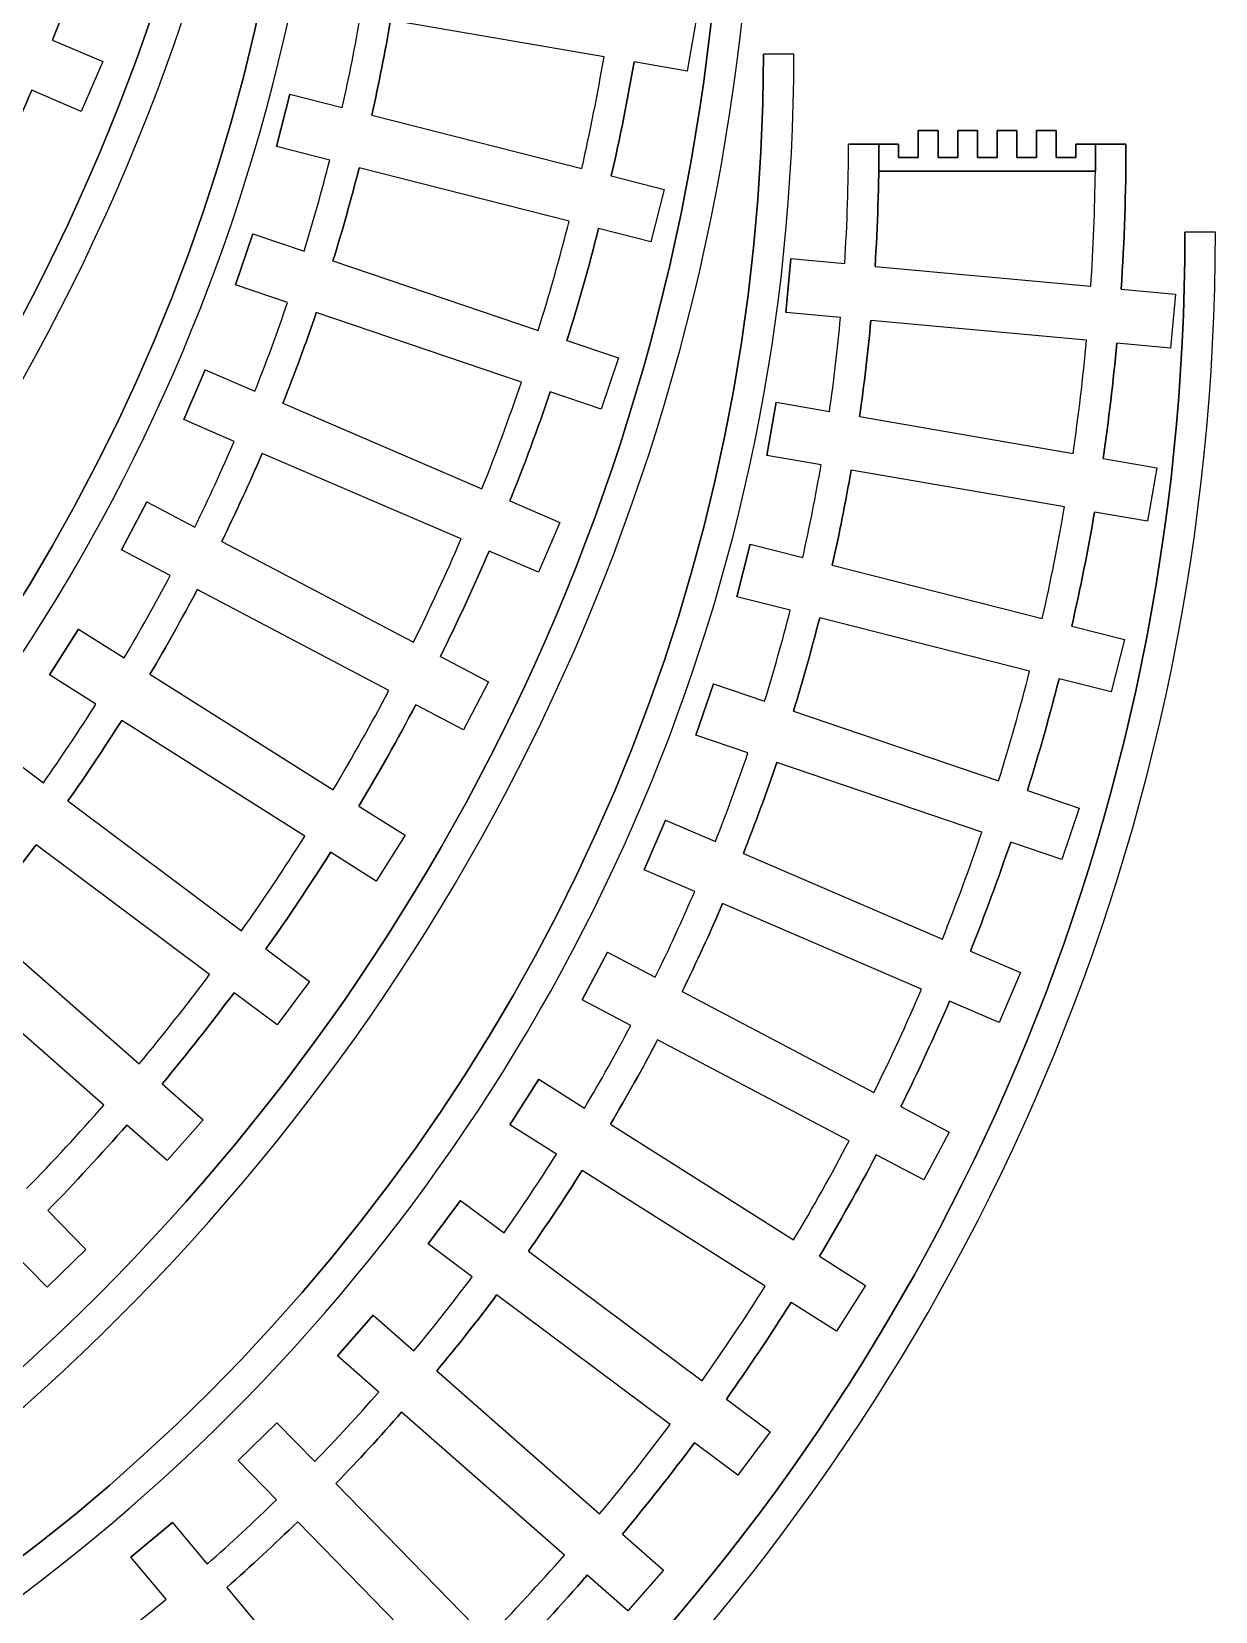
# Model space of a CAD drawing. Header units: millimetres. Extents: x 32 to 618, y 131 to 681.
# Drawn here: x 442.6 to 617.6, y 248.1 to 481.5 of the extents above; entities that cross this region are included whole.
import ezdxf

# ---------------------------------------------------------------- set-up
doc = ezdxf.new("R2010")
doc.units = ezdxf.units.MM
doc.layers.add('TechDraw', color=7, linetype='CONTINUOUS')

msp = doc.modelspace()

# ---------------------------------------------------------------- linework, layer by layer
at = {"layer": 'TechDraw', "color": 7}
for points in [[(527.227, 477.7375), (495.691, 483.1645)], [(527.227, 477.7375), (495.691, 483.1645)], [(532.92, 484.8755), (540.862, 483.5085), (539.505, 475.6245), (531.662, 476.9735)], [(532.92, 484.8755), (540.862, 483.5085), (539.505, 475.6245), (531.662, 476.9735)], [(540.862, 483.5085), (539.505, 475.6245)], [(445.7472, 480.2069), (453.1502, 477.0243), (449.9902, 469.6747), (442.6792, 472.8179)], [(445.7472, 480.2069), (453.1502, 477.0243), (449.9902, 469.6747), (442.6792, 472.8179)], [(445.7472, 480.2069), (453.1502, 477.0243)], [(453.1502, 477.0243), (449.9902, 469.6747)], [(539.505, 475.6245), (531.662, 476.9735)], [(555.273, 478.119), (550.773, 478.119)], [(555.273, 478.119), (550.773, 478.119)], [(449.9902, 469.6747), (442.6792, 472.8179)], [(486.688, 462.4616), (478.825, 464.4605), (480.796, 472.2135), (488.548, 470.2435)], [(486.688, 462.4616), (478.825, 464.4605), (480.796, 472.2135), (488.548, 470.2435)], [(480.796, 472.2135), (478.825, 464.4605)], [(480.796, 472.2135), (488.548, 470.2435)], [(492.911, 469.1345), (523.936, 461.2467)], [(492.911, 469.1345), (523.936, 461.2467)], [(563.342, 464.85), (567.842, 464.85), (570.751, 464.85), (570.751, 462.85), (573.66, 462.85), (573.66, 464.85), (573.66, 466.85), (576.569, 466.85), (576.569, 464.85), (576.569, 462.85), (579.478, 462.85), (579.478, 464.85), (579.478, 466.85), (582.387, 466.85), (582.387, 464.85), (582.387, 462.85), (585.296, 462.85), (585.296, 464.85), (585.296, 466.85), (588.205, 466.85), (588.205, 464.85), (588.205, 462.85), (591.114, 462.85), (591.114, 464.85), (591.114, 466.85), (594.023, 466.85), (594.023, 464.85), (594.023, 462.85), (596.933, 462.85), (596.933, 464.85), (599.842, 464.85), (604.342, 464.85)], [(599.842, 464.85), (596.933, 464.85), (596.933, 462.85), (594.023, 462.85), (594.023, 464.85), (594.023, 466.85), (591.114, 466.85), (591.114, 464.85), (591.114, 462.85), (588.205, 462.85), (588.205, 464.85), (588.205, 466.85), (585.296, 466.85), (585.296, 464.85), (585.296, 462.85), (582.387, 462.85), (582.387, 464.85), (582.387, 466.85), (579.478, 466.85), (579.478, 464.85), (579.478, 462.85), (576.569, 462.85), (576.569, 464.85), (576.569, 466.85), (573.66, 466.85), (573.66, 464.85), (573.66, 462.85), (570.751, 462.85), (570.751, 464.85), (567.842, 464.85), (567.842, 460.85), (599.816, 460.85)], [(573.66, 466.85), (573.66, 464.85)], [(576.569, 466.85), (573.66, 466.85)], [(579.478, 462.85), (576.569, 462.85), (576.569, 464.85), (576.569, 466.85)], [(579.478, 466.85), (579.478, 464.85)], [(582.387, 466.85), (579.478, 466.85)], [(585.296, 462.85), (582.387, 462.85), (582.387, 464.85), (582.387, 466.85)], [(585.296, 466.85), (585.296, 464.85)], [(588.205, 466.85), (585.296, 466.85)], [(591.114, 462.85), (588.205, 462.85), (588.205, 464.85), (588.205, 466.85)], [(591.114, 466.85), (591.114, 464.85)], [(594.023, 466.85), (591.114, 466.85)], [(596.933, 462.85), (594.023, 462.85), (594.023, 464.85), (594.023, 466.85)], [(486.688, 462.4616), (478.825, 464.4605)], [(563.342, 464.85), (567.842, 464.85)], [(567.842, 464.85), (563.342, 464.85)], [(599.816, 460.85), (567.842, 460.85), (567.842, 464.85)], [(567.842, 464.85), (567.842, 460.85)], [(570.751, 464.85), (567.842, 464.85)], [(570.751, 462.85), (570.751, 464.85)], [(573.66, 464.85), (573.66, 462.85)], [(579.478, 464.85), (579.478, 462.85)], [(585.296, 464.85), (585.296, 462.85)], [(591.114, 464.85), (591.114, 462.85)], [(599.842, 460.85), (599.842, 464.85), (596.933, 464.85)], [(596.933, 464.85), (596.933, 462.85)], [(599.816, 460.85), (599.842, 460.85), (599.842, 464.85), (604.342, 464.85)], [(599.816, 460.85), (599.842, 460.85), (599.842, 464.85)], [(604.342, 464.85), (599.842, 464.85)], [(573.66, 462.85), (570.751, 462.85)], [(522.063, 453.4684), (491.049, 461.3529)], [(522.063, 453.4684), (491.049, 461.3529)], [(528.298, 460.1376), (536.108, 458.1522), (534.137, 450.3989), (526.424, 452.3597)], [(528.298, 460.1376), (536.108, 458.1522), (534.137, 450.3989), (526.424, 452.3597)], [(528.298, 460.1376), (536.108, 458.1522)], [(567.842, 460.85), (599.816, 460.85), (599.842, 460.85)], [(536.108, 458.1522), (534.137, 450.3989)], [(480.45, 441.4207), (472.7681, 444.0303), (475.3415, 451.6051), (482.915, 449.0323)], [(480.45, 441.4207), (472.7681, 444.0303), (475.3415, 451.6051), (482.915, 449.0323)], [(475.3415, 451.6051), (472.7681, 444.0303)], [(475.3415, 451.6051), (482.915, 449.0323)], [(534.137, 450.3989), (526.424, 452.3597)], [(617.5557, 451.815), (613.0557, 451.815)], [(617.5557, 451.815), (613.0557, 451.815)], [(487.177, 447.5842), (517.487, 437.2871)], [(487.177, 447.5842), (517.487, 437.2871)], [(562.163, 439.207), (554.084, 439.952), (554.818, 447.918), (562.783, 447.184)], [(562.163, 439.207), (554.084, 439.952), (554.818, 447.918), (562.783, 447.184)], [(554.818, 447.918), (554.084, 439.952)], [(554.818, 447.918), (562.783, 447.184)], [(567.266, 446.771), (599.142, 443.834)], [(567.266, 446.771), (599.142, 443.834)], [(567.266, 446.771), (599.142, 443.834)], [(480.45, 441.4207), (472.7681, 444.0303)], [(603.624, 443.421), (611.648, 442.682), (610.914, 434.716), (602.99, 435.446)], [(603.624, 443.421), (611.648, 442.682), (610.914, 434.716), (602.99, 435.446)], [(603.624, 443.421), (611.648, 442.682)], [(611.648, 442.682), (610.914, 434.716)], [(515.01, 429.6797), (484.71, 439.9731)], [(515.01, 429.6797), (484.71, 439.9731)], [(562.163, 439.207), (554.084, 439.952)], [(598.509, 435.859), (566.644, 438.795)], [(598.509, 435.859), (566.644, 438.795)], [(521.749, 435.8391), (529.379, 433.2471), (526.806, 425.6723), (519.271, 428.2322)], [(521.749, 435.8391), (529.379, 433.2471), (526.806, 425.6723), (519.271, 428.2322)], [(521.749, 435.8391), (529.379, 433.2471)], [(610.914, 434.716), (602.99, 435.446)], [(529.379, 433.2471), (526.806, 425.6723)], [(472.5798, 420.934), (465.1267, 424.1383), (468.2865, 431.4878), (475.6344, 428.3288)], [(472.5798, 420.934), (465.1267, 424.1383), (468.2865, 431.4878), (475.6344, 428.3288)], [(468.2865, 431.4878), (465.1267, 424.1383)], [(468.2865, 431.4878), (475.6344, 428.3288)], [(526.806, 425.6723), (519.271, 428.2322)], [(479.77, 426.5507), (509.179, 413.9072)], [(479.77, 426.5507), (509.179, 413.9072)], [(559.293, 417.45), (551.298, 418.825), (552.654, 426.71), (560.537, 425.353)], [(559.293, 417.45), (551.298, 418.825), (552.654, 426.71), (560.537, 425.353)], [(552.654, 426.71), (551.298, 418.825)], [(552.654, 426.71), (560.537, 425.353)], [(472.5798, 420.934), (465.1267, 424.1383)], [(564.973, 424.59), (596.521, 419.161)], [(564.973, 424.59), (596.521, 419.161)], [(506.112, 406.5177), (476.714, 419.1566)], [(506.112, 406.5177), (476.714, 419.1566)], [(559.293, 417.45), (551.298, 418.825)], [(600.957, 418.398), (608.899, 417.031), (607.542, 409.147), (599.699, 410.496)], [(600.957, 418.398), (608.899, 417.031), (607.542, 409.147), (599.699, 410.496)], [(600.957, 418.398), (608.899, 417.031)], [(595.264, 411.26), (563.728, 416.687)], [(595.264, 411.26), (563.728, 416.687)], [(608.899, 417.031), (607.542, 409.147)], [(463.1269, 401.128), (455.9482, 404.9071), (459.6748, 411.9861), (466.7522, 408.2603)], [(463.1269, 401.128), (455.9482, 404.9071), (459.6748, 411.9861), (466.7522, 408.2603)], [(459.6748, 411.9861), (455.9482, 404.9071)], [(459.6748, 411.9861), (466.7522, 408.2603)], [(513.314, 412.1293), (520.717, 408.9467), (517.557, 401.5971), (510.246, 404.7403)], [(513.314, 412.1293), (520.717, 408.9467), (517.557, 401.5971), (510.246, 404.7403)], [(513.314, 412.1293), (520.717, 408.9467)], [(520.717, 408.9467), (517.557, 401.5971)], [(607.542, 409.147), (599.699, 410.496)], [(470.7358, 406.1632), (499.062, 391.2513)], [(470.7358, 406.1632), (499.062, 391.2513)], [(463.1269, 401.128), (455.9482, 404.9071)], [(517.557, 401.5971), (510.246, 404.7403)], [(554.725, 395.9841), (546.862, 397.983), (548.833, 405.736), (556.585, 403.766)], [(554.725, 395.9841), (546.862, 397.983), (548.833, 405.736), (556.585, 403.766)], [(548.833, 405.736), (546.862, 397.983)], [(548.833, 405.736), (556.585, 403.766)], [(560.948, 402.657), (591.973, 394.7692)], [(560.948, 402.657), (591.973, 394.7692)], [(495.425, 384.1251), (467.1088, 399.0317)], [(495.425, 384.1251), (467.1088, 399.0317)], [(554.725, 395.9841), (546.862, 397.983)], [(590.1, 386.9909), (559.086, 394.8754)], [(590.1, 386.9909), (559.086, 394.8754)], [(452.1492, 382.1246), (445.2891, 386.4554), (449.5596, 393.2201), (456.3229, 388.9505)], [(452.1492, 382.1246), (445.2891, 386.4554), (449.5596, 393.2201), (456.3229, 388.9505)], [(449.5596, 393.2201), (445.2891, 386.4554)], [(449.5596, 393.2201), (456.3229, 388.9505)], [(596.335, 393.6601), (604.145, 391.6747), (602.174, 383.9214), (594.461, 385.8822)], [(596.335, 393.6601), (604.145, 391.6747), (602.174, 383.9214), (594.461, 385.8822)], [(596.335, 393.6601), (604.145, 391.6747)], [(604.145, 391.6747), (602.174, 383.9214)], [(503.045, 389.1544), (510.175, 385.4008), (506.449, 378.3218), (499.407, 382.0289)], [(503.045, 389.1544), (510.175, 385.4008), (506.449, 378.3218), (499.407, 382.0289)], [(503.045, 389.1544), (510.175, 385.4008)], [(452.1492, 382.1246), (445.2891, 386.4554)], [(460.1296, 386.5474), (487.198, 369.45902)], [(460.1296, 386.5474), (487.198, 369.45902)], [(510.175, 385.4008), (506.449, 378.3218)], [(548.487, 374.9432), (540.8051, 377.5528), (543.3785, 385.1276), (550.952, 382.5548)], [(548.487, 374.9432), (540.8051, 377.5528), (543.3785, 385.1276), (550.952, 382.5548)], [(543.3785, 385.1276), (540.8051, 377.5528)], [(543.3785, 385.1276), (550.952, 382.5548)], [(602.174, 383.9214), (594.461, 385.8822)], [(506.449, 378.3218), (499.407, 382.0289)], [(555.214, 381.1067), (585.524, 370.8096)], [(555.214, 381.1067), (585.524, 370.8096)], [(483.013, 362.64017), (455.9543, 379.7224)], [(483.013, 362.64017), (455.9543, 379.7224)], [(548.487, 374.9432), (540.8051, 377.5528)], [(439.7143, 364.04119), (433.2151, 368.8968), (438.0033, 375.30566), (444.4107, 370.51859)], [(439.7143, 364.04119), (433.2151, 368.8968), (438.0033, 375.30566), (444.4107, 370.51859)], [(438.0033, 375.30566), (444.4107, 370.51859)], [(583.047, 363.2022), (552.747, 373.4956)], [(583.047, 363.2022), (552.747, 373.4956)], [(589.786, 369.3616), (597.416, 366.7696), (594.843, 359.1948), (587.308, 361.7547)], [(589.786, 369.3616), (597.416, 366.7696), (594.843, 359.1948), (587.308, 361.7547)], [(589.786, 369.3616), (597.416, 366.7696)], [(448.0171, 367.82416), (473.6617, 348.6647)], [(448.0171, 367.82416), (473.6617, 348.6647)], [(491.005, 367.05607), (497.819, 362.75456), (493.548, 355.9898), (486.819, 360.23798)], [(491.005, 367.05607), (497.819, 362.75456), (493.548, 355.9898), (486.819, 360.23798)], [(491.005, 367.05607), (497.819, 362.75456)], [(597.416, 366.7696), (594.843, 359.1948)], [(540.6168, 354.4565), (533.1637, 357.6608), (536.3235, 365.0103), (543.6714, 361.8513)], [(540.6168, 354.4565), (533.1637, 357.6608), (536.3235, 365.0103), (543.6714, 361.8513)], [(536.3235, 365.0103), (533.1637, 357.6608)], [(536.3235, 365.0103), (543.6714, 361.8513)], [(497.819, 362.75456), (493.548, 355.9898)], [(594.843, 359.1948), (587.308, 361.7547)], [(468.9547, 342.1952), (443.3192, 361.34785)], [(468.9547, 342.1952), (443.3192, 361.34785)], [(493.548, 355.9898), (486.819, 360.23798)], [(547.807, 360.0732), (577.216, 347.4297)], [(547.807, 360.0732), (577.216, 347.4297)], [(540.6168, 354.4565), (533.1637, 357.6608)], [(574.149, 340.0402), (544.751, 352.6791)], [(574.149, 340.0402), (544.751, 352.6791)], [(434.473, 350.109), (458.5353, 328.9965)], [(434.473, 350.109), (458.5353, 328.9965)], [(477.2678, 345.9705), (483.723, 341.1477), (478.935, 334.7388), (472.5597, 339.5019)], [(477.2678, 345.9705), (483.723, 341.1477), (478.935, 334.7388), (472.5597, 339.5019)], [(477.2678, 345.9705), (483.723, 341.1477)], [(531.1639, 334.6505), (523.9852, 338.4296), (527.7118, 345.5086), (534.7892, 341.7828)], [(531.1639, 334.6505), (523.9852, 338.4296), (527.7118, 345.5086), (534.7892, 341.7828)], [(527.7118, 345.5086), (523.9852, 338.4296)], [(527.7118, 345.5086), (534.7892, 341.7828)], [(581.351, 345.6518), (588.754, 342.4692), (585.594, 335.1196), (578.283, 338.2628)], [(581.351, 345.6518), (588.754, 342.4692), (585.594, 335.1196), (578.283, 338.2628)], [(581.351, 345.6518), (588.754, 342.4692)], [(453.3352, 322.9163), (429.2814, 344.0212)], [(453.3352, 322.9163), (429.2814, 344.0212)], [(483.723, 341.1477), (478.935, 334.7388)], [(588.754, 342.4692), (585.594, 335.1196)], [(478.935, 334.7388), (472.5597, 339.5019)], [(531.1639, 334.6505), (523.9852, 338.4296)], [(538.7728, 339.6857), (567.099, 324.7738)], [(538.7728, 339.6857), (567.099, 324.7738)], [(585.594, 335.1196), (578.283, 338.2628)], [(563.462, 317.6476), (535.1458, 332.5542)], [(563.462, 317.6476), (535.1458, 332.5542)], [(520.1862, 315.6471), (513.3261, 319.9779), (517.5966, 326.7426), (524.3599, 322.473)], [(520.1862, 315.6471), (513.3261, 319.9779), (517.5966, 326.7426), (524.3599, 322.473)], [(517.5966, 326.7426), (513.3261, 319.9779)], [(517.5966, 326.7426), (524.3599, 322.473)], [(461.9189, 326.0277), (467.9759, 320.7133), (462.6997, 314.6998), (456.7177, 319.9484)], [(461.9189, 326.0277), (467.9759, 320.7133), (462.6997, 314.6998), (456.7177, 319.9484)], [(461.9189, 326.0277), (467.9759, 320.7133)], [(571.082, 322.6769), (578.212, 318.9233), (574.486, 311.8443), (567.444, 315.5514)], [(571.082, 322.6769), (578.212, 318.9233), (574.486, 311.8443), (567.444, 315.5514)], [(571.082, 322.6769), (578.212, 318.9233)], [(462.6997, 314.6998), (456.7177, 319.9484)], [(467.9759, 320.7133), (462.6997, 314.6998)], [(520.1862, 315.6471), (513.3261, 319.9779)], [(528.1666, 320.0699), (555.235, 302.98152)], [(528.1666, 320.0699), (555.235, 302.98152)], [(578.212, 318.9233), (574.486, 311.8443)], [(574.486, 311.8443), (567.444, 315.5514)], [(551.05, 296.16267), (523.9913, 313.2449)], [(551.05, 296.16267), (523.9913, 313.2449)], [(507.7513, 297.56369), (501.2521, 302.4193), (506.0403, 308.82816), (512.4477, 304.04109)], [(507.7513, 297.56369), (501.2521, 302.4193), (506.0403, 308.82816), (512.4477, 304.04109)], [(506.0403, 308.82816), (501.2521, 302.4193)], [(506.0403, 308.82816), (512.4477, 304.04109)], [(445.0526, 307.3507), (450.6739, 301.5774), (444.9422, 295.9965), (439.3905, 301.6982)], [(445.0526, 307.3507), (450.6739, 301.5774), (444.9422, 295.9965), (439.3905, 301.6982)], [(445.0526, 307.3507), (450.6739, 301.5774)], [(444.9422, 295.9965), (439.3905, 301.6982)], [(450.6739, 301.5774), (444.9422, 295.9965)], [(507.7513, 297.56369), (501.2521, 302.4193)], [(516.0541, 301.34666), (541.6987, 282.1872)], [(516.0541, 301.34666), (541.6987, 282.1872)], [(559.042, 300.57857), (565.856, 296.27706), (561.585, 289.5123), (554.856, 293.76048)], [(559.042, 300.57857), (565.856, 296.27706), (561.585, 289.5123), (554.856, 293.76048)], [(559.042, 300.57857), (565.856, 296.27706)], [(536.9917, 275.7177), (511.3562, 294.87035)], [(536.9917, 275.7177), (511.3562, 294.87035)], [(565.856, 296.27706), (561.585, 289.5123)], [(493.9359, 280.5116), (487.8377, 285.8622), (493.114, 291.87562), (499.126, 286.6006)], [(493.9359, 280.5116), (487.8377, 285.8622), (493.114, 291.87562), (499.126, 286.6006)], [(493.114, 291.87562), (487.8377, 285.8622)], [(493.114, 291.87562), (499.126, 286.6006)], [(561.585, 289.5123), (554.856, 293.76048)], [(493.9359, 280.5116), (487.8377, 285.8622)], [(502.51, 283.6315), (526.5723, 262.519)], [(502.51, 283.6315), (526.5723, 262.519)], [(545.3048, 279.493), (551.76, 274.6702), (546.972, 268.2613), (540.5967, 273.0244)], [(545.3048, 279.493), (551.76, 274.6702), (546.972, 268.2613), (540.5967, 273.0244)], [(545.3048, 279.493), (551.76, 274.6702)], [(478.8252, 264.5961), (473.1657, 270.4086), (478.8974, 275.9895), (484.4771, 270.259)], [(478.8252, 264.5961), (473.1657, 270.4086), (478.8974, 275.9895), (484.4771, 270.259)], [(478.8974, 275.9895), (473.1657, 270.4086)], [(478.8974, 275.9895), (484.4771, 270.259)], [(521.3722, 256.4388), (497.3184, 277.5437)], [(521.3722, 256.4388), (497.3184, 277.5437)], [(546.972, 268.2613), (540.5967, 273.0244)], [(551.76, 274.6702), (546.972, 268.2613)], [(478.8252, 264.5961), (473.1657, 270.4086)], [(487.6176, 267.0336), (509.9493, 244.0983)], [(487.6176, 267.0336), (509.9493, 244.0983)], [(504.2882, 238.4448), (481.9645, 261.3719)], [(504.2882, 238.4448), (481.9645, 261.3719)], [(462.5124, 249.9151), (457.3264, 256.1538), (463.4783, 261.2678), (468.5912, 255.1172)], [(462.5124, 249.9151), (457.3264, 256.1538), (463.4783, 261.2678), (468.5912, 255.1172)], [(463.4783, 261.2678), (457.3264, 256.1538)], [(463.4783, 261.2678), (468.5912, 255.1172)], [(529.9559, 259.5502), (536.0129, 254.2358), (530.7367, 248.2223), (524.7547, 253.4709)], [(529.9559, 259.5502), (536.0129, 254.2358), (530.7367, 248.2223), (524.7547, 253.4709)], [(529.9559, 259.5502), (536.0129, 254.2358)], [(462.5124, 249.9151), (457.3264, 256.1538)], [(530.7367, 248.2223), (524.7547, 253.4709)], [(536.0129, 254.2358), (530.7367, 248.2223)], [(471.469, 251.6553), (491.9323, 227.0386)], [(471.469, 251.6553), (491.9323, 227.0386)]]:
    msp.add_lwpolyline(points, dxfattribs=at)
for points in [[(161.451, 265.8693), (338.4583, 265.8693), (481.951, 409.362), (481.951, 586.3693)], [(477.451, 586.3693), (477.451, 411.8473), (335.973, 270.3693), (161.451, 270.3693)], [(161.451, 265.8693), (338.4583, 265.8693), (481.951, 409.362), (481.951, 586.3693)], [(161.451, 270.3693), (335.973, 270.3693), (477.451, 411.8473), (477.451, 586.3693)], [(203.236, 260.5964), (360.08487, 260.5964), (487.236, 387.74753), (487.236, 544.5964)], [(482.736, 544.5964), (482.736, 390.23281), (357.59959, 265.0964), (203.236, 265.0964)], [(203.236, 260.5964), (360.08487, 260.5964), (487.236, 387.74753), (487.236, 544.5964)], [(203.236, 265.0964), (357.59959, 265.0964), (482.736, 390.23281), (482.736, 544.5964)], [(229.019, 197.792), (406.0263, 197.792), (549.519, 341.2847), (549.519, 518.292)], [(545.019, 518.292), (545.019, 343.77), (403.541, 202.292), (229.019, 202.292)], [(229.019, 197.792), (406.0263, 197.792), (549.519, 341.2847), (549.519, 518.292)], [(229.019, 202.292), (403.541, 202.292), (545.019, 343.77), (545.019, 518.292)], [(451.7042, 496.3098), (449.8622, 490.8899), (447.8762, 485.5204), (445.7472, 480.2069)], [(451.7042, 496.3098), (449.8622, 490.8899), (447.8762, 485.5204), (445.7472, 480.2069)], [(445.7472, 480.2069), (447.8762, 485.5204), (449.8622, 490.8899), (451.7042, 496.3098)], [(488.548, 470.2435), (489.564, 474.7815), (490.467, 479.3445), (491.256, 483.9275)], [(488.548, 470.2435), (489.564, 474.7815), (490.467, 479.3445), (491.256, 483.9275)], [(488.548, 470.2435), (489.564, 474.7815), (490.467, 479.3445), (491.256, 483.9275)], [(495.691, 483.1645), (494.882, 478.4645), (493.955, 473.7865), (492.911, 469.1345)], [(492.911, 469.1345), (493.955, 473.7865), (494.882, 478.4645), (495.691, 483.1645)], [(271.273, 194.119), (428.12187, 194.119), (555.273, 321.27013), (555.273, 478.119)], [(550.773, 478.119), (550.773, 323.75541), (425.63659, 198.619), (271.273, 198.619)], [(271.273, 194.119), (428.12187, 194.119), (555.273, 321.27013), (555.273, 478.119)], [(271.273, 198.619), (425.63659, 198.619), (550.773, 323.75541), (550.773, 478.119)], [(523.936, 461.2467), (525.179, 466.7134), (526.276, 472.2125), (527.227, 477.7375)], [(523.936, 461.2467), (525.179, 466.7134), (526.276, 472.2125), (527.227, 477.7375)], [(531.662, 476.9735), (530.691, 471.3325), (529.57, 465.7187), (528.298, 460.1376)], [(531.662, 476.9735), (530.691, 471.3325), (529.57, 465.7187), (528.298, 460.1376)], [(528.298, 460.1376), (529.57, 465.7187), (530.691, 471.3325), (531.662, 476.9735)], [(442.6792, 472.8179), (440.4192, 467.5592), (438.0172, 462.3621), (435.4782, 457.232)], [(442.6792, 472.8179), (440.4192, 467.5592), (438.0172, 462.3621), (435.4782, 457.232)], [(435.4782, 457.232), (438.0172, 462.3621), (440.4192, 467.5592), (442.6792, 472.8179)], [(562.783, 447.184), (563.155, 453.065), (563.342, 458.957), (563.342, 464.85)], [(562.783, 447.184), (563.155, 453.065), (563.342, 458.957), (563.342, 464.85)], [(562.783, 447.184), (563.155, 453.065), (563.342, 458.957), (563.342, 464.85)], [(567.842, 464.85), (567.842, 458.819), (567.649, 452.79), (567.266, 446.771)], [(567.842, 464.85), (567.842, 458.819), (567.649, 452.79), (567.266, 446.771)], [(567.266, 446.771), (567.649, 452.79), (567.842, 458.819), (567.842, 464.85)], [(599.816, 460.85), (599.833, 462.183), (599.842, 463.517), (599.842, 464.85)], [(599.842, 464.85), (599.842, 463.517), (599.833, 462.183), (599.816, 460.85)], [(599.816, 460.85), (599.833, 462.183), (599.842, 463.517), (599.842, 464.85)], [(604.342, 464.85), (604.342, 457.701), (604.102, 450.554), (603.624, 443.421)], [(604.342, 464.85), (604.342, 457.701), (604.102, 450.554), (603.624, 443.421)], [(603.624, 443.421), (604.102, 450.554), (604.342, 457.701), (604.342, 464.85)], [(482.915, 449.0323), (484.284, 453.4767), (485.542, 457.9545), (486.688, 462.4616)], [(482.915, 449.0323), (484.284, 453.4767), (485.542, 457.9545), (486.688, 462.4616)], [(482.915, 449.0323), (484.284, 453.4767), (485.542, 457.9545), (486.688, 462.4616)], [(491.049, 461.3529), (489.874, 456.7315), (488.583, 452.1405), (487.177, 447.5842)], [(487.177, 447.5842), (488.583, 452.1405), (489.874, 456.7315), (491.049, 461.3529)], [(599.142, 443.834), (599.52, 449.499), (599.744, 455.173), (599.816, 460.85)], [(599.142, 443.834), (599.52, 449.499), (599.744, 455.173), (599.816, 460.85)], [(599.142, 443.834), (599.52, 449.499), (599.744, 455.173), (599.816, 460.85)], [(517.487, 437.2871), (519.156, 442.6393), (520.681, 448.035), (522.063, 453.4684)], [(517.487, 437.2871), (519.156, 442.6393), (520.681, 448.035), (522.063, 453.4684)], [(297.0557, 131.315), (474.063, 131.315), (617.5557, 274.8077), (617.5557, 451.815)], [(613.0557, 451.815), (613.0557, 277.293), (471.5777, 135.815), (297.0557, 135.815)], [(297.0557, 131.315), (474.063, 131.315), (617.5557, 274.8077), (617.5557, 451.815)], [(297.0557, 135.815), (471.5777, 135.815), (613.0557, 277.293), (613.0557, 451.815)], [(526.424, 452.3597), (525.014, 446.812), (523.455, 441.3032), (521.749, 435.8391)], [(526.424, 452.3597), (525.014, 446.812), (523.455, 441.3032), (521.749, 435.8391)], [(521.749, 435.8391), (523.455, 441.3032), (525.014, 446.812), (526.424, 452.3597)], [(475.6344, 428.3288), (477.3481, 432.652), (478.954, 437.0173), (480.45, 441.4207)], [(475.6344, 428.3288), (477.3481, 432.652), (478.954, 437.0173), (480.45, 441.4207)], [(475.6344, 428.3288), (477.3481, 432.652), (478.954, 437.0173), (480.45, 441.4207)], [(484.71, 439.9731), (483.177, 435.4582), (481.529, 430.9827), (479.77, 426.5507)], [(479.77, 426.5507), (481.529, 430.9827), (483.177, 435.4582), (484.71, 439.9731)], [(560.537, 425.353), (561.194, 429.957), (561.736, 434.577), (562.163, 439.207)], [(560.537, 425.353), (561.194, 429.957), (561.736, 434.577), (562.163, 439.207)], [(560.537, 425.353), (561.194, 429.957), (561.736, 434.577), (562.163, 439.207)], [(566.644, 438.795), (566.206, 434.046), (565.649, 429.31), (564.973, 424.59)], [(564.973, 424.59), (565.649, 429.31), (566.206, 434.046), (566.644, 438.795)], [(596.521, 419.161), (597.332, 424.708), (597.995, 430.276), (598.509, 435.859)], [(596.521, 419.161), (597.332, 424.708), (597.995, 430.276), (598.509, 435.859)], [(602.99, 435.446), (602.465, 429.746), (601.787, 424.061), (600.957, 418.398)], [(602.99, 435.446), (602.465, 429.746), (601.787, 424.061), (600.957, 418.398)], [(600.957, 418.398), (601.787, 424.061), (602.465, 429.746), (602.99, 435.446)], [(509.179, 413.9072), (511.262, 419.1121), (513.206, 424.3714), (515.01, 429.6797)], [(509.179, 413.9072), (511.262, 419.1121), (513.206, 424.3714), (515.01, 429.6797)], [(519.271, 428.2322), (517.429, 422.8123), (515.443, 417.4428), (513.314, 412.1293)], [(519.271, 428.2322), (517.429, 422.8123), (515.443, 417.4428), (513.314, 412.1293)], [(513.314, 412.1293), (515.443, 417.4428), (517.429, 422.8123), (519.271, 428.2322)], [(466.7522, 408.2603), (468.7999, 412.4357), (470.743, 416.6616), (472.5798, 420.934)], [(466.7522, 408.2603), (468.7999, 412.4357), (470.743, 416.6616), (472.5798, 420.934)], [(466.7522, 408.2603), (468.7999, 412.4357), (470.743, 416.6616), (472.5798, 420.934)], [(476.714, 419.1566), (474.8306, 414.776), (472.8373, 410.4435), (470.7358, 406.1632)], [(470.7358, 406.1632), (472.8373, 410.4435), (474.8306, 414.776), (476.714, 419.1566)], [(556.585, 403.766), (557.601, 408.304), (558.504, 412.867), (559.293, 417.45)], [(556.585, 403.766), (557.601, 408.304), (558.504, 412.867), (559.293, 417.45)], [(556.585, 403.766), (557.601, 408.304), (558.504, 412.867), (559.293, 417.45)], [(563.728, 416.687), (562.919, 411.987), (561.992, 407.309), (560.948, 402.657)], [(560.948, 402.657), (561.992, 407.309), (562.919, 411.987), (563.728, 416.687)], [(591.973, 394.7692), (593.216, 400.2359), (594.313, 405.735), (595.264, 411.26)], [(591.973, 394.7692), (593.216, 400.2359), (594.313, 405.735), (595.264, 411.26)], [(599.699, 410.496), (598.728, 404.855), (597.607, 399.2412), (596.335, 393.6601)], [(599.699, 410.496), (598.728, 404.855), (597.607, 399.2412), (596.335, 393.6601)], [(596.335, 393.6601), (597.607, 399.2412), (598.728, 404.855), (599.699, 410.496)], [(499.062, 391.2513), (501.547, 396.2767), (503.898, 401.3672), (506.112, 406.5177)], [(499.062, 391.2513), (501.547, 396.2767), (503.898, 401.3672), (506.112, 406.5177)], [(510.246, 404.7403), (507.986, 399.4816), (505.584, 394.2845), (503.045, 389.1544)], [(510.246, 404.7403), (507.986, 399.4816), (505.584, 394.2845), (503.045, 389.1544)], [(503.045, 389.1544), (505.584, 394.2845), (507.986, 399.4816), (510.246, 404.7403)], [(456.3229, 388.9505), (458.6919, 392.9524), (460.9606, 397.0128), (463.1269, 401.128)], [(456.3229, 388.9505), (458.6919, 392.9524), (460.9606, 397.0128), (463.1269, 401.128)], [(456.3229, 388.9505), (458.6919, 392.9524), (460.9606, 397.0128), (463.1269, 401.128)], [(467.1088, 399.0317), (464.8876, 394.8123), (462.5605, 390.6496), (460.1296, 386.5474)], [(460.1296, 386.5474), (462.5605, 390.6496), (464.8876, 394.8123), (467.1088, 399.0317)], [(550.952, 382.5548), (552.321, 386.9992), (553.579, 391.477), (554.725, 395.9841)], [(550.952, 382.5548), (552.321, 386.9992), (553.579, 391.477), (554.725, 395.9841)], [(550.952, 382.5548), (552.321, 386.9992), (553.579, 391.477), (554.725, 395.9841)], [(559.086, 394.8754), (557.911, 390.254), (556.62, 385.663), (555.214, 381.1067)], [(555.214, 381.1067), (556.62, 385.663), (557.911, 390.254), (559.086, 394.8754)], [(585.524, 370.8096), (587.193, 376.1618), (588.718, 381.5575), (590.1, 386.9909)], [(585.524, 370.8096), (587.193, 376.1618), (588.718, 381.5575), (590.1, 386.9909)], [(594.461, 385.8822), (593.051, 380.3345), (591.492, 374.8257), (589.786, 369.3616)], [(594.461, 385.8822), (593.051, 380.3345), (591.492, 374.8257), (589.786, 369.3616)], [(589.786, 369.3616), (591.492, 374.8257), (593.051, 380.3345), (594.461, 385.8822)], [(487.198, 369.45902), (490.07, 374.27389), (492.813, 379.1643), (495.425, 384.1251)], [(487.198, 369.45902), (490.07, 374.27389), (492.813, 379.1643), (495.425, 384.1251)], [(444.4107, 370.51859), (447.0863, 374.32229), (449.6666, 378.1922), (452.1492, 382.1246)], [(444.4107, 370.51859), (447.0863, 374.32229), (449.6666, 378.1922), (452.1492, 382.1246)], [(444.4107, 370.51859), (447.0863, 374.32229), (449.6666, 378.1922), (452.1492, 382.1246)], [(499.407, 382.0289), (496.74, 376.96383), (493.939, 371.97109), (491.005, 367.05607)], [(499.407, 382.0289), (496.74, 376.96383), (493.939, 371.97109), (491.005, 367.05607)], [(491.005, 367.05607), (493.939, 371.97109), (496.74, 376.96383), (499.407, 382.0289)], [(455.9543, 379.7224), (453.4089, 375.69034), (450.7623, 371.72299), (448.0171, 367.82416)], [(448.0171, 367.82416), (450.7623, 371.72299), (453.4089, 375.69034), (455.9543, 379.7224)], [(543.6714, 361.8513), (545.3851, 366.1745), (546.991, 370.5398), (548.487, 374.9432)], [(543.6714, 361.8513), (545.3851, 366.1745), (546.991, 370.5398), (548.487, 374.9432)], [(543.6714, 361.8513), (545.3851, 366.1745), (546.991, 370.5398), (548.487, 374.9432)], [(552.747, 373.4956), (551.214, 368.9807), (549.566, 364.5052), (547.807, 360.0732)], [(547.807, 360.0732), (549.566, 364.5052), (551.214, 368.9807), (552.747, 373.4956)], [(473.6617, 348.6647), (476.9024, 353.2394), (480.021, 357.8995), (483.013, 362.64017)], [(473.6617, 348.6647), (476.9024, 353.2394), (480.021, 357.8995), (483.013, 362.64017)], [(577.216, 347.4297), (579.299, 352.6346), (581.243, 357.8939), (583.047, 363.2022)], [(577.216, 347.4297), (579.299, 352.6346), (581.243, 357.8939), (583.047, 363.2022)], [(587.308, 361.7547), (585.466, 356.3348), (583.48, 350.9653), (581.351, 345.6518)], [(587.308, 361.7547), (585.466, 356.3348), (583.48, 350.9653), (581.351, 345.6518)], [(581.351, 345.6518), (583.48, 350.9653), (585.466, 356.3348), (587.308, 361.7547)], [(443.3192, 361.34785), (440.4653, 357.5279), (437.5156, 353.7804), (434.473, 350.109)], [(434.473, 350.109), (437.5156, 353.7804), (440.4653, 357.5279), (443.3192, 361.34785)], [(486.819, 360.23798), (483.763, 355.3977), (480.578, 350.6402), (477.2678, 345.9705)], [(486.819, 360.23798), (483.763, 355.3977), (480.578, 350.6402), (477.2678, 345.9705)], [(477.2678, 345.9705), (480.578, 350.6402), (483.763, 355.3977), (486.819, 360.23798)], [(534.7892, 341.7828), (536.8369, 345.9582), (538.78, 350.1841), (540.6168, 354.4565)], [(534.7892, 341.7828), (536.8369, 345.9582), (538.78, 350.1841), (540.6168, 354.4565)], [(534.7892, 341.7828), (536.8369, 345.9582), (538.78, 350.1841), (540.6168, 354.4565)], [(544.751, 352.6791), (542.8676, 348.2985), (540.8743, 343.966), (538.7728, 339.6857)], [(538.7728, 339.6857), (540.8743, 343.966), (542.8676, 348.2985), (544.751, 352.6791)], [(458.5353, 328.9965), (462.1249, 333.3029), (465.5993, 337.704), (468.9547, 342.1952)], [(458.5353, 328.9965), (462.1249, 333.3029), (465.5993, 337.704), (468.9547, 342.1952)], [(472.5597, 339.5019), (469.1337, 334.9163), (465.5855, 330.4233), (461.9189, 326.0277)], [(472.5597, 339.5019), (469.1337, 334.9163), (465.5855, 330.4233), (461.9189, 326.0277)], [(461.9189, 326.0277), (465.5855, 330.4233), (469.1337, 334.9163), (472.5597, 339.5019)], [(567.099, 324.7738), (569.584, 329.7992), (571.935, 334.8897), (574.149, 340.0402)], [(567.099, 324.7738), (569.584, 329.7992), (571.935, 334.8897), (574.149, 340.0402)], [(578.283, 338.2628), (576.023, 333.0041), (573.621, 327.807), (571.082, 322.6769)], [(578.283, 338.2628), (576.023, 333.0041), (573.621, 327.807), (571.082, 322.6769)], [(571.082, 322.6769), (573.621, 327.807), (576.023, 333.0041), (578.283, 338.2628)], [(524.3599, 322.473), (526.7289, 326.4749), (528.9976, 330.5353), (531.1639, 334.6505)], [(524.3599, 322.473), (526.7289, 326.4749), (528.9976, 330.5353), (531.1639, 334.6505)], [(524.3599, 322.473), (526.7289, 326.4749), (528.9976, 330.5353), (531.1639, 334.6505)], [(535.1458, 332.5542), (532.9246, 328.3348), (530.5975, 324.1721), (528.1666, 320.0699)], [(528.1666, 320.0699), (530.5975, 324.1721), (532.9246, 328.3348), (535.1458, 332.5542)], [(441.9123, 310.5758), (445.8287, 314.5873), (449.6377, 318.7022), (453.3352, 322.9163)], [(441.9123, 310.5758), (445.8287, 314.5873), (449.6377, 318.7022), (453.3352, 322.9163)], [(456.7177, 319.9484), (452.9425, 315.6458), (449.0528, 311.445), (445.0526, 307.3507)], [(456.7177, 319.9484), (452.9425, 315.6458), (449.0528, 311.445), (445.0526, 307.3507)], [(445.0526, 307.3507), (449.0528, 311.445), (452.9425, 315.6458), (456.7177, 319.9484)], [(555.235, 302.98152), (558.107, 307.79639), (560.85, 312.6868), (563.462, 317.6476)], [(555.235, 302.98152), (558.107, 307.79639), (560.85, 312.6868), (563.462, 317.6476)], [(512.4477, 304.04109), (515.1233, 307.84479), (517.7036, 311.7147), (520.1862, 315.6471)], [(512.4477, 304.04109), (515.1233, 307.84479), (517.7036, 311.7147), (520.1862, 315.6471)], [(512.4477, 304.04109), (515.1233, 307.84479), (517.7036, 311.7147), (520.1862, 315.6471)], [(567.444, 315.5514), (564.777, 310.48633), (561.976, 305.49359), (559.042, 300.57857)], [(567.444, 315.5514), (564.777, 310.48633), (561.976, 305.49359), (559.042, 300.57857)], [(559.042, 300.57857), (561.976, 305.49359), (564.777, 310.48633), (567.444, 315.5514)], [(523.9913, 313.2449), (521.4459, 309.21284), (518.7993, 305.24549), (516.0541, 301.34666)], [(516.0541, 301.34666), (518.7993, 305.24549), (521.4459, 309.21284), (523.9913, 313.2449)], [(499.126, 286.6006), (502.0919, 290.1826), (504.9678, 293.83813), (507.7513, 297.56369)], [(499.126, 286.6006), (502.0919, 290.1826), (504.9678, 293.83813), (507.7513, 297.56369)], [(499.126, 286.6006), (502.0919, 290.1826), (504.9678, 293.83813), (507.7513, 297.56369)], [(511.3562, 294.87035), (508.5023, 291.0504), (505.5526, 287.3029), (502.51, 283.6315)], [(502.51, 283.6315), (505.5526, 287.3029), (508.5023, 291.0504), (511.3562, 294.87035)], [(541.6987, 282.1872), (544.9394, 286.7619), (548.058, 291.422), (551.05, 296.16267)], [(541.6987, 282.1872), (544.9394, 286.7619), (548.058, 291.422), (551.05, 296.16267)], [(554.856, 293.76048), (551.8, 288.9202), (548.615, 284.1627), (545.3048, 279.493)], [(554.856, 293.76048), (551.8, 288.9202), (548.615, 284.1627), (545.3048, 279.493)], [(545.3048, 279.493), (548.615, 284.1627), (551.8, 288.9202), (554.856, 293.76048)], [(484.4771, 270.259), (487.7148, 273.5973), (490.8687, 277.0159), (493.9359, 280.5116)], [(484.4771, 270.259), (487.7148, 273.5973), (490.8687, 277.0159), (493.9359, 280.5116)], [(484.4771, 270.259), (487.7148, 273.5973), (490.8687, 277.0159), (493.9359, 280.5116)], [(497.3184, 277.5437), (494.1736, 273.9595), (490.939, 270.455), (487.6176, 267.0336)], [(487.6176, 267.0336), (490.939, 270.455), (494.1736, 273.9595), (497.3184, 277.5437)], [(526.5723, 262.519), (530.1619, 266.8254), (533.6363, 271.2265), (536.9917, 275.7177)], [(526.5723, 262.519), (530.1619, 266.8254), (533.6363, 271.2265), (536.9917, 275.7177)], [(540.5967, 273.0244), (537.1707, 268.4388), (533.6225, 263.9458), (529.9559, 259.5502)], [(540.5967, 273.0244), (537.1707, 268.4388), (533.6225, 263.9458), (529.9559, 259.5502)], [(529.9559, 259.5502), (533.6225, 263.9458), (537.1707, 268.4388), (540.5967, 273.0244)], [(468.5912, 255.1172), (472.0809, 258.1912), (475.4933, 261.3518), (478.8252, 264.5961)], [(468.5912, 255.1172), (472.0809, 258.1912), (475.4933, 261.3518), (478.8252, 264.5961)], [(468.5912, 255.1172), (472.0809, 258.1912), (475.4933, 261.3518), (478.8252, 264.5961)], [(481.9645, 261.3719), (478.5481, 258.0455), (475.0485, 254.8056), (471.469, 251.6553)], [(471.469, 251.6553), (475.0485, 254.8056), (478.5481, 258.0455), (481.9645, 261.3719)], [(509.9493, 244.0983), (513.8657, 248.1098), (517.6747, 252.2247), (521.3722, 256.4388)], [(509.9493, 244.0983), (513.8657, 248.1098), (517.6747, 252.2247), (521.3722, 256.4388)], [(524.7547, 253.4709), (520.9795, 249.1683), (517.0898, 244.9675), (513.0896, 240.8732)], [(524.7547, 253.4709), (520.9795, 249.1683), (517.0898, 244.9675), (513.0896, 240.8732)], [(513.0896, 240.8732), (517.0898, 244.9675), (520.9795, 249.1683), (524.7547, 253.4709)], [(451.56622, 241.2685), (455.28632, 244.0592), (458.9362, 246.9423), (462.5124, 249.9151)], [(451.56622, 241.2685), (455.28632, 244.0592), (458.9362, 246.9423), (462.5124, 249.9151)], [(451.56622, 241.2685), (455.28632, 244.0592), (458.9362, 246.9423), (462.5124, 249.9151)]]:
    msp.add_open_spline(points, degree=3, dxfattribs=at)

doc.saveas('drawing.dxf')
